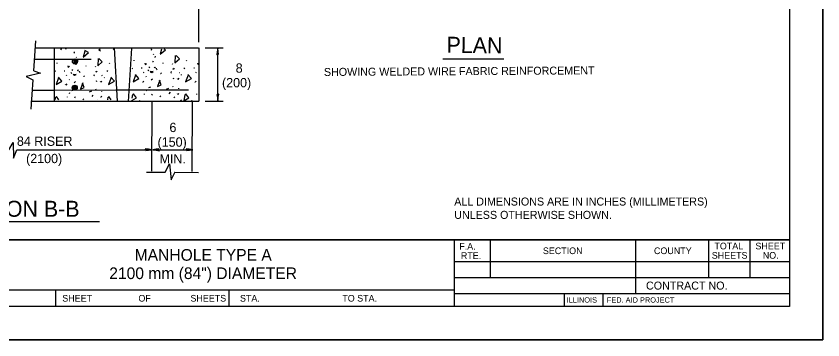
# Model space of a CAD drawing. Extents: x 785680 to 786360, y 1850395 to 1850835.
# Drawn here: x 786118.3 to 786360.1, y 1850394.9 to 1850492.1 of the extents above; entities that cross this region are included whole.
import ezdxf

# ---------------------------------------------------------------- set-up
doc = ezdxf.new("R2010")
doc.units = 0
for name, color, linetype in [('Design_EX_Roadway Dimensions', 7, 'Continuous'), ('Design_EX_Roadway Notes', 7, 'Continuous'), ('Level 48', 7, 'Continuous'), ('Removal_Items', 7, 'Continuous'), ('Sheets_50 Reference Boundary', 7, 'Continuous'), ('Sheets_General Details', 7, 'Continuous'), ('Sheets_Printer Plotting Border', 7, 'Continuous'), ('Topo_Building', 7, 'Continuous')]:
    doc.layers.add(name, color=color, linetype=linetype)

msp = doc.modelspace()

# ---------------------------------------------------------------- linework, layer by layer
at = {"layer": 'Design_EX_Roadway Dimensions'}
for p, q in [((786172.97, 1850484.33), (786172.97, 1850501.35)), ((786124.03, 1850484.69), (786123.43, 1850475.71)), ((786174.91, 1850482.62), (786180.34, 1850482.62)), ((786178.7, 1850466.72), (786178.7, 1850482.5)), ((786123.25, 1850473.01), (786122.66, 1850464.13)), ((786174.91, 1850466.62), (786180.34, 1850466.62)), ((786118.49, 1850452), (786158.94, 1850452)), ((786159.21, 1850452), (786171.17, 1850452)), ((786157.37, 1850445.27), (786162.9, 1850445.24)), ((786165.8, 1850445.23), (786172.95, 1850445.19))]:
    msp.add_line(p, q, dxfattribs=at)
for points in [[(786178.67, 1850480.66), (786178.95, 1850480.72), (786178.83, 1850481.5), (786178.7, 1850482.5), (786178.55, 1850481.43), (786178.39, 1850480.5), (786178.67, 1850480.66), (786178.85, 1850480.74), (786178.7, 1850481.82), (786178.49, 1850480.64), (786178.72, 1850480.82), (786178.69, 1850481.31), (786178.62, 1850480.83)], [(786123.52, 1850475.71), (786125.56, 1850474.96), (786121.29, 1850473.94), (786123.24, 1850473.02)], [(786178.72, 1850468.55), (786178.45, 1850468.49), (786178.57, 1850467.72), (786178.7, 1850466.72), (786178.84, 1850467.78), (786179.01, 1850468.72), (786178.72, 1850468.55), (786178.54, 1850468.47), (786178.7, 1850467.39), (786178.91, 1850468.57), (786178.67, 1850468.4), (786178.71, 1850467.9), (786178.78, 1850468.38)], [(786116.1, 1850452), (786117.4, 1850454.14), (786117.49, 1850449.5), (786118.51, 1850452)], [(786157.1, 1850452.03), (786157.17, 1850451.76), (786157.94, 1850451.87), (786158.94, 1850452), (786157.88, 1850452.15), (786156.94, 1850452.31), (786157.1, 1850452.03), (786157.19, 1850451.85), (786158.27, 1850452), (786157.09, 1850452.21), (786157.26, 1850451.98), (786157.76, 1850452.01), (786157.28, 1850452.08)], [(786161.04, 1850451.98), (786160.98, 1850452.25), (786160.21, 1850452.13), (786159.21, 1850452), (786160.27, 1850451.86), (786161.21, 1850451.69), (786161.04, 1850451.98), (786160.96, 1850452.16), (786159.88, 1850452), (786161.06, 1850451.79), (786160.89, 1850452.03), (786160.39, 1850452), (786160.87, 1850451.92)], [(786169.33, 1850452.03), (786169.4, 1850451.76), (786170.17, 1850451.87), (786171.17, 1850452), (786170.1, 1850452.15), (786169.17, 1850452.31), (786169.33, 1850452.03), (786169.42, 1850451.85), (786170.5, 1850452), (786169.32, 1850452.21), (786169.49, 1850451.98), (786169.99, 1850452.01), (786169.51, 1850452.08)], [(786162.9, 1850445.24), (786164.23, 1850447.79), (786164.69, 1850442.97), (786165.9, 1850445.38)]]:
    msp.add_lwpolyline(points, dxfattribs=at)
at = {"layer": 'Design_EX_Roadway Notes'}
for p, q in [((786246.17, 1850479.25), (786264.48, 1850479.25)), ((786095.47, 1850430.49), (786143.22, 1850430.49))]:
    msp.add_line(p, q, dxfattribs=at)
at = {"layer": 'Level 48'}
msp.add_lwpolyline([(785680.05, 1850834.92), (786360.05, 1850834.92), (786360.05, 1850394.92), (785680.05, 1850394.92)], close=True, dxfattribs=at)
at = {"layer": 'Removal_Items'}
for points in [[(786131.7, 1850482), (786131.96, 1850482.44)], [(786133.09, 1850482.49), (786133.2, 1850482.2)], [(786138.83, 1850481.62), (786138.39, 1850479.8), (786139.91, 1850481.14), (786138.83, 1850481.76)], [(786143.44, 1850482.14), (786143.07, 1850481.88), (786143.52, 1850481.7)], [(786147.44, 1850482), (786147.7, 1850482.44)], [(786158.79, 1850482.21), (786158.63, 1850482.06)], [(786158.63, 1850482.06), (786158.95, 1850481.98)], [(786161.85, 1850482.21), (786161.47, 1850480.64)], [(786161.47, 1850480.64), (786163, 1850481.98)], [(786163, 1850481.98), (786162.61, 1850482.21)], [(786135.76, 1850481.42), (786135.54, 1850481.22), (786135.86, 1850481.14)], [(786136.37, 1850479.8), (786136.22, 1850479.66)], [(786142.85, 1850479.42), (786142.77, 1850477.23), (786144.09, 1850478.41), (786143.09, 1850479.39)], [(786159.45, 1850480.64), (786159.31, 1850480.5)], [(786159.91, 1850479.68), (786160.05, 1850480.04)], [(786165.94, 1850480.26), (786165.86, 1850478.07), (786167.18, 1850479.26), (786166.18, 1850480.24)], [(786130.54, 1850477.84), (786130.58, 1850478.04)], [(786133.78, 1850477.16), (786133.85, 1850476.72), (786134.21, 1850477.04)], [(786135.9, 1850479.04), (786135.55, 1850478.73), (786135.51, 1850478.37), (786135.55, 1850478.06), (786135.78, 1850477.86), (786136.22, 1850477.9), (786136.63, 1850478.12), (786136.69, 1850478.49), (786136.55, 1850478.86), (786136.23, 1850479.12), (786136.02, 1850479.06), (786135.8, 1850478.8), (786135.67, 1850478.61), (786135.65, 1850478.37), (786135.69, 1850478.24), (786135.82, 1850478.1), (786136.04, 1850478.12), (786136.26, 1850478.12), (786136.49, 1850478.18), (786136.57, 1850478.43), (786136.39, 1850478.77), (786136.16, 1850478.88), (786135.8, 1850478.67), (786135.8, 1850478.47), (786135.96, 1850478.29), (786136.2, 1850478.31), (786136.26, 1850478.43), (786136.23, 1850478.67), (786136.06, 1850478.63), (786135.92, 1850478.53), (786135.98, 1850478.37), (786136.14, 1850478.39), (786136.16, 1850478.45)], [(786136.03, 1850477.66), (786136.22, 1850477.66), (786136.31, 1850477.82)], [(786136.83, 1850478.84), (786136.97, 1850479.2)], [(786139.21, 1850477.05), (786139.29, 1850477.21)], [(786142.07, 1850476.84), (786142.11, 1850477.08)], [(786146.28, 1850477.84), (786146.32, 1850478.04)], [(786153.62, 1850478.68), (786153.66, 1850478.88)], [(786156.86, 1850478), (786156.94, 1850477.56), (786157.29, 1850477.88)], [(786158.05, 1850476.89), (786158.33, 1850476.73)], [(786159.11, 1850478.5), (786159.31, 1850478.5), (786159.39, 1850478.66)], [(786162.29, 1850477.9), (786162.37, 1850478.06)], [(786165.16, 1850477.68), (786165.2, 1850477.92)], [(786169.36, 1850478.68), (786169.4, 1850478.88)], [(786172.6, 1850478), (786172.68, 1850477.56)], [(786172.68, 1850477.56), (786172.91, 1850477.77)], [(786129.82, 1850475.65), (786130.01, 1850475.54)], [(786132.68, 1850475.7), (786132.9, 1850475.7)], [(786133.22, 1850474.46), (786133.4, 1850474.32)], [(786134.66, 1850475.16), (786134.96, 1850474.92)], [(786134.97, 1850476.05), (786135.25, 1850475.89)], [(786135.36, 1850474.72), (786135.84, 1850474.35), (786136.29, 1850474.6), (786135.67, 1850474.52)], [(786135.43, 1850474.48), (786135.74, 1850474.44), (786135.91, 1850474.62)], [(786136.55, 1850475.9), (786136.77, 1850475.76), (786136.99, 1850475.94)], [(786137.46, 1850475.13), (786137.32, 1850475.27), (786137.2, 1850475.43), (786137.24, 1850475.61)], [(786141.57, 1850474.18), (786141.65, 1850474.24), (786141.77, 1850474.62)], [(786142.55, 1850475.61), (786142.23, 1850475.29), (786142.13, 1850475.45)], [(786145.4, 1850475.76), (786145.76, 1850475.54)], [(786152.91, 1850476.49), (786153.1, 1850476.38)], [(786154.03, 1850474.43), (786153.29, 1850472.4), (786155.05, 1850473.4), (786153.99, 1850474.63)], [(786155.76, 1850476.54), (786155.98, 1850476.54)], [(786156.31, 1850475.31), (786156.49, 1850475.16)], [(786157.75, 1850476), (786158.05, 1850475.76)], [(786158.45, 1850475.57), (786158.93, 1850475.19), (786159.37, 1850475.45), (786158.75, 1850475.37)], [(786158.51, 1850475.33), (786158.83, 1850475.29), (786158.99, 1850475.47)], [(786159.63, 1850476.74), (786159.85, 1850476.6), (786160.07, 1850476.78)], [(786160.55, 1850475.97), (786160.41, 1850476.11), (786160.29, 1850476.27), (786160.33, 1850476.46)], [(786161.51, 1850474.91), (786161.67, 1850474.87), (786161.83, 1850475.07)], [(786164.66, 1850475.03), (786164.74, 1850475.08), (786164.86, 1850475.47)], [(786165.64, 1850476.45), (786165.32, 1850476.13), (786165.22, 1850476.29)], [(786167.08, 1850475.15), (786167.22, 1850475.23)], [(786167.79, 1850474.4), (786167.77, 1850474.56)], [(786168.48, 1850476.6), (786168.84, 1850476.38)], [(786169.77, 1850474.43), (786169.03, 1850472.4), (786170.8, 1850473.4), (786169.73, 1850474.63)], [(786171.5, 1850476.54), (786171.72, 1850476.54)], [(786172.05, 1850475.31), (786172.23, 1850475.16)], [(786130.95, 1850473.58), (786130.21, 1850471.56), (786131.97, 1850472.56), (786130.91, 1850473.79)], [(786134.21, 1850472.96), (786134.19, 1850473.12)], [(786135.62, 1850472.12), (786136.08, 1850472.48)], [(786138.25, 1850472.08), (786137.53, 1850470.14), (786138.67, 1850470.64), (786138.19, 1850471.96)], [(786138.43, 1850474.06), (786138.59, 1850474.02), (786138.75, 1850474.22)], [(786142.43, 1850472.58), (786142.15, 1850472.44)], [(786143.95, 1850472.6), (786143.63, 1850472.28), (786143.53, 1850472.44)], [(786143.99, 1850474.3), (786144.14, 1850474.38)], [(786144.71, 1850473.55), (786144.69, 1850473.71)], [(786146.69, 1850473.58), (786145.95, 1850471.56), (786147.71, 1850472.56), (786146.65, 1850473.79)], [(786156.52, 1850472.59), (786156.2, 1850472.27), (786156.1, 1850472.43)], [(786157.29, 1850473.8), (786157.27, 1850473.96)], [(786158.71, 1850472.96), (786159.17, 1850473.32)], [(786161.33, 1850472.92), (786160.61, 1850470.98), (786161.76, 1850471.48), (786161.27, 1850472.8)], [(786165.52, 1850473.42), (786165.23, 1850473.28)], [(786167.03, 1850473.44), (786166.71, 1850473.12), (786166.61, 1850473.28)], [(786172.26, 1850472.59), (786171.94, 1850472.27), (786171.84, 1850472.43)], [(786133.43, 1850471.75), (786133.11, 1850471.43), (786133.01, 1850471.59)], [(786134.96, 1850469.8), (786135.58, 1850470)], [(786135.59, 1850471.19), (786135.23, 1850470.88), (786135.2, 1850470.53), (786135.23, 1850470.21), (786135.47, 1850470.02), (786135.9, 1850470.06), (786136.31, 1850470.27), (786136.37, 1850470.64), (786136.23, 1850471.02), (786135.92, 1850471.27), (786135.71, 1850471.21), (786135.49, 1850470.96), (786135.35, 1850470.76), (786135.33, 1850470.53), (786135.37, 1850470.39), (786135.51, 1850470.25), (786135.73, 1850470.27), (786135.94, 1850470.27), (786136.18, 1850470.33), (786136.25, 1850470.59), (786136.08, 1850470.92), (786135.84, 1850471.04), (786135.49, 1850470.82), (786135.49, 1850470.62), (786135.65, 1850470.45), (786135.88, 1850470.47), (786135.94, 1850470.59), (786135.92, 1850470.82), (786135.74, 1850470.78), (786135.61, 1850470.68), (786135.67, 1850470.53), (786135.82, 1850470.55), (786135.84, 1850470.6)], [(786140.27, 1850469.38), (786140.93, 1850469.68)], [(786142.23, 1850469.94), (786142.15, 1850470.18)], [(786143.93, 1850469.44), (786143.92, 1850469.6)], [(786157.17, 1850469.94), (786157.45, 1850469.78)], [(786158.05, 1850470.64), (786158.67, 1850470.84)], [(786163.36, 1850470.22), (786164.02, 1850470.52)], [(786165.32, 1850470.78), (786165.24, 1850471.02)], [(786167.02, 1850470.28), (786167, 1850470.44)], [(786172.91, 1850469.94), (786172.91, 1850469.94)], [(786130.02, 1850467.78), (786129.88, 1850466.97)], [(786130.34, 1850467.94), (786130.16, 1850467.64)], [(786131.02, 1850466.97), (786130.34, 1850467.94)], [(786133.64, 1850467.75), (786133.62, 1850467.91)], [(786134.08, 1850469.1), (786134.36, 1850468.94)], [(786135.98, 1850467.84), (786135.71, 1850467.52)], [(786138.57, 1850467.23), (786138.27, 1850467.02)], [(786141.03, 1850467.93), (786141.39, 1850468.39)], [(786143.98, 1850468.08), (786143.65, 1850467.76), (786143.56, 1850467.92)], [(786145.76, 1850467.78), (786145.62, 1850466.97)], [(786146.08, 1850467.94), (786145.9, 1850467.64)], [(786146.76, 1850466.97), (786146.08, 1850467.94)], [(786153.1, 1850468.62), (786152.91, 1850467.45)], [(786152.91, 1850466.75), (786154.3, 1850467.54)], [(786153.42, 1850468.78), (786153.24, 1850468.48)], [(786154.3, 1850467.54), (786153.42, 1850468.78)], [(786156.72, 1850468.59), (786156.7, 1850468.75)], [(786159.07, 1850468.68), (786158.79, 1850468.36)], [(786161.65, 1850468.08), (786161.35, 1850467.86)], [(786164.12, 1850468.78), (786164.48, 1850469.24)], [(786165.86, 1850467.86), (786165.5, 1850467.54)], [(786167.06, 1850468.92), (786166.74, 1850468.6), (786166.64, 1850468.76)], [(786168.84, 1850468.62), (786168.52, 1850466.69)], [(786168.55, 1850466.69), (786170.04, 1850467.54)], [(786169.16, 1850468.78), (786168.98, 1850468.48)], [(786170.04, 1850467.54), (786169.16, 1850468.78)], [(786172.46, 1850468.59), (786172.44, 1850468.75)], [(786142.77, 1850467.02), (786142.72, 1850466.97)], [(786155.02, 1850466.75), (786155.34, 1850466.69)], [(786167.48, 1850466.98), (786167.68, 1850466.69)], [(786170.76, 1850466.75), (786171.09, 1850466.69)]]:
    msp.add_lwpolyline(points, dxfattribs=at)
for centre, radius in [((786135.87, 1850478.5), 0.757), ((786135.82, 1850470.6), 0.766)]:
    msp.add_circle(centre, radius, dxfattribs=at)
at = {"layer": 'Sheets_50 Reference Boundary'}
msp.add_lwpolyline([(785720.05, 1850824.92), (786350.05, 1850824.92), (786350.05, 1850424.92), (785720.05, 1850424.92)], close=True, dxfattribs=at)
at = {"layer": 'Sheets_General Details'}
for p, q in [((786360.05, 1850394.92), (786360.05, 1850834.92)), ((785720.05, 1850424.92), (786350.05, 1850424.92)), ((786249.54, 1850424.92), (786249.54, 1850404.92)), ((786260.34, 1850424.92), (786260.34, 1850413.62)), ((786303.94, 1850424.92), (786303.94, 1850408.82)), ((786325.78, 1850424.92), (786325.78, 1850413.62)), ((786338.2, 1850424.92), (786338.2, 1850413.62)), ((786249.54, 1850418.42), (786350.05, 1850418.42)), ((786249.54, 1850413.62), (786350.05, 1850413.62)), ((786095.54, 1850409.92), (786249.54, 1850409.92)), ((786130.05, 1850409.92), (786130.05, 1850404.92)), ((786182.05, 1850409.92), (786182.05, 1850404.92)), ((786249.54, 1850408.82), (786350.05, 1850408.82)), ((786282.48, 1850408.82), (786282.48, 1850404.92)), ((786294.08, 1850408.82), (786294.08, 1850404.92)), ((786360.05, 1850394.92), (785680.05, 1850394.92))]:
    msp.add_line(p, q, dxfattribs=at)
msp.add_lwpolyline([(785720.05, 1850824.92), (786350.05, 1850824.92), (786350.05, 1850404.92), (785720.05, 1850404.92)], close=True, dxfattribs=at)
at = {"layer": 'Sheets_Printer Plotting Border'}
msp.add_lwpolyline([(785680.05, 1850394.92), (786360.05, 1850394.92), (786360.05, 1850834.92), (785680.05, 1850834.92)], close=True, dxfattribs=at)
at = {"layer": 'Topo_Building'}
for p, q in [((786123.98, 1850482.62), (786172.91, 1850482.62)), ((786129.66, 1850482.62), (786129.66, 1850466.62)), ((786147.62, 1850482.57), (786148.53, 1850466.58)), ((786152.81, 1850482.48), (786151.84, 1850466.48)), ((786172.97, 1850482.62), (786172.97, 1850466.62)), ((786123.61, 1850479.18), (786129.64, 1850479.17)), ((786129.64, 1850479.17), (786140.74, 1850479.16)), ((786123.24, 1850469.92), (786129.73, 1850469.92)), ((786129.73, 1850469.92), (786148.18, 1850469.94)), ((786148.18, 1850469.94), (786151.89, 1850469.94)), ((786152.08, 1850469.94), (786169.9, 1850469.95)), ((786122.68, 1850466.62), (786172.97, 1850466.62)), ((786158.96, 1850466.43), (786158.86, 1850445.53)), ((786170.97, 1850466.59), (786170.87, 1850445.47))]:
    msp.add_line(p, q, dxfattribs=at)

# ---------------------------------------------------------------- texts
at = {"layer": 'Design_EX_Roadway Dimensions'}
for s, p in [('8', (786184.06, 1850475.13)), ('(200)', (786179.96, 1850470.73)), ('6', (786164.21, 1850457.3)), ('84 RISER', (786118.49, 1850453.17)), ('(150)', (786160.64, 1850452.9)), ('(2100)', (786121.24, 1850447.97)), ('MIN.', (786161.23, 1850447.87))]:
    msp.add_text(s, height=2.8, dxfattribs=at).set_placement(p)
at = {"layer": 'Design_EX_Roadway Notes'}
for s, height, rotation, p in [('PLAN', 4.8, 359.1633, (786247.22, 1850481.13)), ('SHOWING WELDED WIRE FABRIC REINFORCEMENT', 2.4, 0.3419, (786210.51, 1850474.14))]:
    msp.add_text(s, height=height, rotation=rotation, dxfattribs=at).set_placement(p)
msp.add_text('SECTION B-B', height=4.8, dxfattribs=at).set_placement((786096.27, 1850431.88))
at = {"layer": 'Sheets_General Details'}
for s, height, p in [('ALL DIMENSIONS ARE IN INCHES (MILLIMETERS)', 2.4, (786249.57, 1850435.25)), ('UNLESS OTHERWISE SHOWN.', 2.4, (786249.57, 1850431.25)), ('F.A.  ', 2, (786251.08, 1850422.02)), ('TOTAL', 2, (786327.55, 1850422.09)), ('SHEET', 2, (786339.84, 1850422.09)), ('MANHOLE TYPE A', 3.5, (786153.78, 1850418.68)), ('RTE.', 2, (786251.55, 1850419.22)), ('SECTION', 2, (786276.14, 1850420.67)), ('COUNTY', 2, (786309.43, 1850420.67)), ('SHEETS', 2, (786326.76, 1850419.29)), ('NO.', 2, (786342.05, 1850419.29)), ('2100 mm (84") DIAMETER', 3.5, (786146.16, 1850413.18)), ('CONTRACT NO.      ', 2.4, (786307.05, 1850410.02)), ('SHEET', 2, (786132.09, 1850406.42)), ('OF', 2, (786154.91, 1850406.42)), ('SHEETS', 2, (786170.5, 1850406.42)), ('STA.', 2, (786185.35, 1850406.42)), ('TO STA.', 2, (786216.02, 1850406.42)), ('ILLINOIS', 1.6, (786283.27, 1850406.11)), ('FED. AID PROJECT', 1.6, (786295.3, 1850406.11))]:
    msp.add_text(s, height=height, dxfattribs=at).set_placement(p)

doc.saveas('drawing.dxf')
